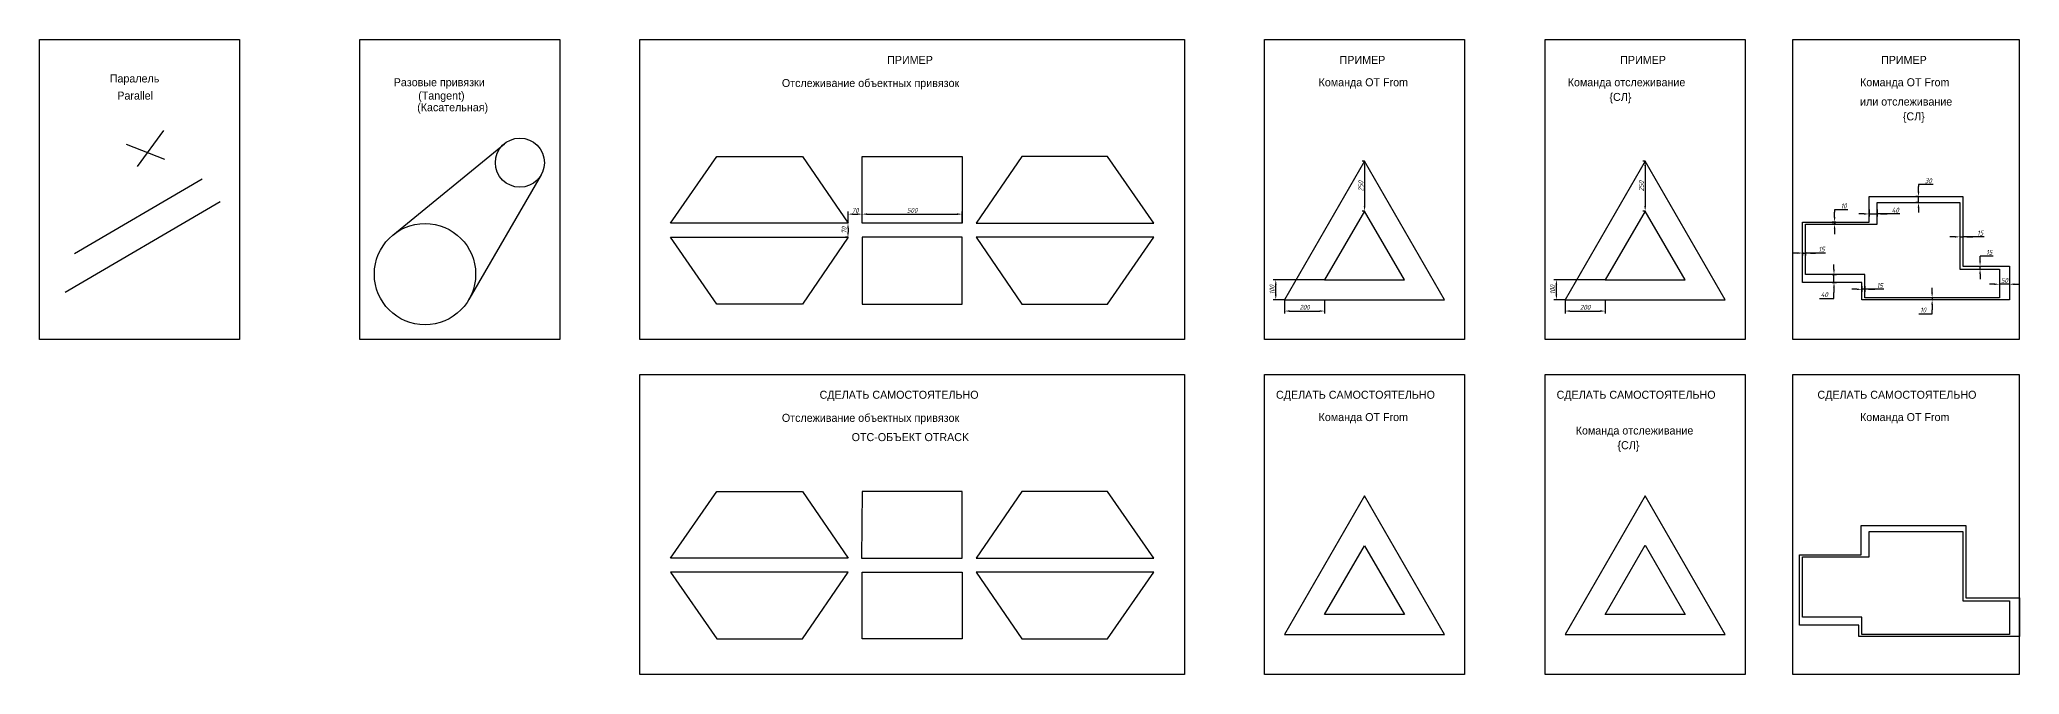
# Model space of a CAD drawing. Header units: millimetres. Extents: x 5728 to 25225, y 9129 to 12303.
# Drawn here: x 15328 to 25225, y 9129 to 12303 of the extents above; entities that cross this region are included whole.
import ezdxf

# ---------------------------------------------------------------- set-up
doc = ezdxf.new("R2010")
doc.units = ezdxf.units.MM
doc.styles.add('ESKD', font='simplex.shx', dxfattribs={"width": 0.8, "oblique": 15})
doc.dimstyles.new('Машиностроительный', dxfattribs={"dimtxt": 2.5, "dimasz": 2.5, "dimexe": 1.25, "dimexo": 0, "dimtad": 1, "dimtoh": 1, "dimzin": 9, "dimtxsty": 'ESKD', "dimcen": 2.5, "dimadec": 0, "dimazin": 0, "dimtfac": 1, "dimtmove": 1, "dimatfit": 3, "dimfxl": 1, "dimarcsym": 0})

# ---------------------------------------------------------------- blocks, each defined once
blk = doc.blocks.new('*D1')
at = {"color": 0, "lineweight": -2, "transparency": 16777216}
for p, q in [((19369.8, 11384.7), (19369.8, 11443)), ((19394.8, 11430.5), (19414.8, 11430.5)), ((19439.8, 11384.7), (19439.8, 11443))]:
    blk.add_line(p, q, dxfattribs=at)
at = {"color": 0, "transparency": 16777216}
for points in [[(19394.8, 11434.7), (19394.8, 11426.4), (19369.8, 11430.5)], [(19414.8, 11434.7), (19414.8, 11426.4), (19439.8, 11430.5)]]:
    blk.add_solid(points, dxfattribs=at)
at = {"layer": 'Defpoints', "color": 0, "transparency": 16777216}
for p in [(19369.8, 11384.7), (19439.8, 11430.5), (19439.8, 11384.7)]:
    blk.add_point(p, dxfattribs=at)
at = {"color": 0, "transparency": 16777216, "insert": (19404.8, 11449.3), "char_height": 25, "attachment_point": 5, "style": 'ESKD'}
blk.add_mtext('70', dxfattribs=at)
blk = doc.blocks.new('*D2')
at = {"color": 0, "lineweight": -2, "transparency": 16777216}
for p, q in [((19439.8, 11384.7), (19439.8, 11443)), ((19464.8, 11430.5), (19914.8, 11430.5)), ((19939.8, 11384.7), (19939.8, 11443))]:
    blk.add_line(p, q, dxfattribs=at)
at = {"color": 0, "transparency": 16777216}
for points in [[(19464.8, 11434.7), (19464.8, 11426.4), (19439.8, 11430.5)], [(19914.8, 11434.7), (19914.8, 11426.4), (19939.8, 11430.5)]]:
    blk.add_solid(points, dxfattribs=at)
at = {"layer": 'Defpoints', "color": 0, "transparency": 16777216}
for p in [(19439.8, 11384.7), (19939.8, 11430.5), (19939.8, 11384.7)]:
    blk.add_point(p, dxfattribs=at)
at = {"color": 0, "transparency": 16777216, "insert": (19689.8, 11449.3), "char_height": 25, "attachment_point": 5, "style": 'ESKD'}
blk.add_mtext('500', dxfattribs=at)
blk = doc.blocks.new('*D3')
at = {"color": 0, "lineweight": -2, "transparency": 16777216}
for p, q in [((19369.3, 11384.7), (19356.8, 11384.7)), ((19369.3, 11314.7), (19356.8, 11314.7)), ((19369.3, 11359.7), (19369.3, 11339.7))]:
    blk.add_line(p, q, dxfattribs=at)
at = {"color": 0, "transparency": 16777216}
for points in [[(19365.1, 11359.7), (19373.5, 11359.7), (19369.3, 11384.7)], [(19365.1, 11339.7), (19373.5, 11339.7), (19369.3, 11314.7)]]:
    blk.add_solid(points, dxfattribs=at)
at = {"layer": 'Defpoints', "color": 0, "transparency": 16777216}
for p in [(19369.3, 11384.7), (19369.3, 11314.7), (19369.3, 11314.7)]:
    blk.add_point(p, dxfattribs=at)
at = {"color": 0, "transparency": 16777216, "insert": (19350.6, 11349.7), "char_height": 25, "attachment_point": 5, "rotation": 90, "style": 'ESKD'}
blk.add_mtext('70', dxfattribs=at)
blk = doc.blocks.new('*D4')
at = {"color": 0, "lineweight": -2, "transparency": 16777216}
for p, q in [((21551.4, 11002.8), (21551.4, 10933.5)), ((21751.4, 11002.8), (21751.4, 10933.5)), ((21576.4, 10946), (21726.4, 10946))]:
    blk.add_line(p, q, dxfattribs=at)
at = {"color": 0, "transparency": 16777216}
for points in [[(21576.4, 10950.2), (21576.4, 10941.8), (21551.4, 10946)], [(21726.4, 10950.2), (21726.4, 10941.8), (21751.4, 10946)]]:
    blk.add_solid(points, dxfattribs=at)
at = {"layer": 'Defpoints', "color": 0, "transparency": 16777216}
for p in [(21551.4, 11002.8), (21751.4, 11002.8), (21751.4, 10946)]:
    blk.add_point(p, dxfattribs=at)
at = {"color": 0, "transparency": 16777216, "insert": (21651.4, 10964.7), "char_height": 25, "attachment_point": 5, "style": 'ESKD'}
blk.add_mtext('200', dxfattribs=at)
blk = doc.blocks.new('*D5')
at = {"color": 0, "lineweight": -2, "transparency": 16777216}
for p, q in [((21751.4, 11102.8), (21495.1, 11102.8)), ((21551.4, 11002.8), (21495.1, 11002.8)), ((21507.6, 11027.8), (21507.6, 11077.8))]:
    blk.add_line(p, q, dxfattribs=at)
at = {"color": 0, "transparency": 16777216}
for points in [[(21503.5, 11077.8), (21511.8, 11077.8), (21507.6, 11102.8)], [(21503.5, 11027.8), (21511.8, 11027.8), (21507.6, 11002.8)]]:
    blk.add_solid(points, dxfattribs=at)
at = {"layer": 'Defpoints', "color": 0, "transparency": 16777216}
for p in [(21507.6, 11102.8), (21751.4, 11102.8), (21551.4, 11002.8)]:
    blk.add_point(p, dxfattribs=at)
at = {"color": 0, "transparency": 16777216, "insert": (21488.9, 11052.8), "char_height": 25, "attachment_point": 5, "rotation": 90, "style": 'ESKD'}
blk.add_mtext('100', dxfattribs=at)
blk = doc.blocks.new('*D6')
at = {"color": 0, "lineweight": -2, "transparency": 16777216}
for p, q in [((21951.4, 11695.6), (21938.9, 11695.6)), ((21951.4, 11670.6), (21951.4, 11470.6)), ((21951.4, 11445.6), (21938.9, 11445.6))]:
    blk.add_line(p, q, dxfattribs=at)
at = {"color": 0, "transparency": 16777216}
for points in [[(21947.3, 11670.6), (21955.6, 11670.6), (21951.4, 11695.6)], [(21947.3, 11470.6), (21955.6, 11470.6), (21951.4, 11445.6)]]:
    blk.add_solid(points, dxfattribs=at)
at = {"layer": 'Defpoints', "color": 0, "transparency": 16777216}
for p in [(21951.4, 11695.6), (21951.4, 11445.6), (21951.4, 11445.6)]:
    blk.add_point(p, dxfattribs=at)
at = {"color": 0, "transparency": 16777216, "insert": (21932.7, 11570.6), "char_height": 25, "attachment_point": 5, "rotation": 90, "style": 'ESKD'}
blk.add_mtext('250', dxfattribs=at)
blk = doc.blocks.new('*D7')
at = {"color": 0, "lineweight": -2, "transparency": 16777216}
for p, q in [((24720.3, 11518), (24707.8, 11518)), ((24720.3, 11488), (24707.8, 11488)), ((24793.4, 11578.7), (24720.3, 11578.7)), ((24720.3, 11578.7), (24720.3, 11568)), ((24720.3, 11543), (24720.3, 11568)), ((24720.3, 11488), (24720.3, 11518)), ((24720.3, 11463), (24720.3, 11438))]:
    blk.add_line(p, q, dxfattribs=at)
at = {"color": 0, "transparency": 16777216}
for points in [[(24716.2, 11543), (24724.5, 11543), (24720.3, 11518)], [(24716.2, 11463), (24724.5, 11463), (24720.3, 11488)]]:
    blk.add_solid(points, dxfattribs=at)
at = {"layer": 'Defpoints', "color": 0, "transparency": 16777216}
for p in [(24720.3, 11518), (24720.3, 11518), (24720.3, 11488)]:
    blk.add_point(p, dxfattribs=at)
at = {"color": 0, "transparency": 16777216, "insert": (24769.4, 11597.5), "char_height": 25, "attachment_point": 5, "style": 'ESKD'}
blk.add_mtext('30', dxfattribs=at)
blk = doc.blocks.new('*D8')
at = {"color": 0, "lineweight": -2, "transparency": 16777216}
for p, q in [((24902.6, 11317), (24877.6, 11317)), ((24927.6, 11321.8), (24927.6, 11304.5)), ((24927.6, 11317), (24942.6, 11317)), ((24927.6, 11317), (24942.6, 11317)), ((24942.6, 11321.8), (24942.6, 11304.5)), ((25049, 11317), (24942.6, 11317)), ((24967.6, 11317), (24992.6, 11317))]:
    blk.add_line(p, q, dxfattribs=at)
at = {"color": 0, "transparency": 16777216}
for points in [[(24902.6, 11321.2), (24902.6, 11312.8), (24927.6, 11317)], [(24967.6, 11321.2), (24967.6, 11312.8), (24942.6, 11317)]]:
    blk.add_solid(points, dxfattribs=at)
at = {"layer": 'Defpoints', "color": 0, "transparency": 16777216}
for p in [(24927.6, 11321.8), (24942.6, 11321.8), (24942.6, 11317)]:
    blk.add_point(p, dxfattribs=at)
at = {"color": 0, "transparency": 16777216, "insert": (25028.4, 11335.7), "char_height": 25, "attachment_point": 5, "style": 'ESKD'}
blk.add_mtext('15', dxfattribs=at)
blk = doc.blocks.new('*D9')
at = {"color": 0, "lineweight": -2, "transparency": 16777216}
for p, q in [((25028.1, 11195.6), (25028.1, 11220.6)), ((25094.2, 11220.6), (25028.1, 11220.6)), ((25026.2, 11170.6), (25040.6, 11170.6)), ((25026.2, 11155.6), (25040.6, 11155.6)), ((25028.1, 11155.6), (25028.1, 11170.6)), ((25028.1, 11130.6), (25028.1, 11105.6))]:
    blk.add_line(p, q, dxfattribs=at)
at = {"color": 0, "transparency": 16777216}
for points in [[(25024, 11195.6), (25032.3, 11195.6), (25028.1, 11170.6)], [(25024, 11130.6), (25032.3, 11130.6), (25028.1, 11155.6)]]:
    blk.add_solid(points, dxfattribs=at)
at = {"layer": 'Defpoints', "color": 0, "transparency": 16777216}
for p in [(25026.2, 11170.6), (25026.2, 11155.6), (25028.1, 11170.6)]:
    blk.add_point(p, dxfattribs=at)
at = {"color": 0, "transparency": 16777216, "insert": (25073.7, 11239.3), "char_height": 25, "attachment_point": 5, "style": 'ESKD'}
blk.add_mtext('15', dxfattribs=at)
blk = doc.blocks.new('*D10')
at = {"color": 0, "lineweight": -2, "transparency": 16777216}
for p, q in [((25174.8, 11086.7), (25174.8, 11067.6)), ((25099.8, 11080.1), (25074.8, 11080.1)), ((25124.8, 11084.2), (25124.8, 11067.6)), ((25174.8, 11080.1), (25124.8, 11080.1)), ((25199.8, 11080.1), (25224.8, 11080.1))]:
    blk.add_line(p, q, dxfattribs=at)
at = {"color": 0, "transparency": 16777216}
for points in [[(25099.8, 11084.3), (25099.8, 11076), (25124.8, 11080.1)], [(25199.8, 11084.3), (25199.8, 11076), (25174.8, 11080.1)]]:
    blk.add_solid(points, dxfattribs=at)
at = {"layer": 'Defpoints', "color": 0, "transparency": 16777216}
for p in [(25174.8, 11086.7), (25124.8, 11084.2), (25124.8, 11080.1)]:
    blk.add_point(p, dxfattribs=at)
at = {"color": 0, "transparency": 16777216, "insert": (25149.8, 11098.9), "char_height": 25, "attachment_point": 5, "style": 'ESKD'}
blk.add_mtext('50', dxfattribs=at)
blk = doc.blocks.new('*D11')
at = {"color": 0, "lineweight": -2, "transparency": 16777216}
for p, q in [((24788.6, 11012.8), (24776.1, 11012.8)), ((24788.6, 11002.8), (24776.1, 11002.8)), ((24788.6, 11037.8), (24788.6, 11062.8)), ((24788.6, 11012.8), (24788.6, 11002.8)), ((24722.8, 10932.5), (24788.6, 10932.5)), ((24788.6, 10977.8), (24788.6, 10952.8)), ((24788.6, 10932.5), (24788.6, 10952.8))]:
    blk.add_line(p, q, dxfattribs=at)
at = {"color": 0, "transparency": 16777216}
for points in [[(24784.4, 11037.8), (24792.7, 11037.8), (24788.6, 11012.8)], [(24784.4, 10977.8), (24792.7, 10977.8), (24788.6, 11002.8)]]:
    blk.add_solid(points, dxfattribs=at)
at = {"layer": 'Defpoints', "color": 0, "transparency": 16777216}
for p in [(24788.6, 11012.8), (24788.6, 11002.8), (24788.6, 11002.8)]:
    blk.add_point(p, dxfattribs=at)
at = {"color": 0, "transparency": 16777216, "insert": (24743.2, 10951.2), "char_height": 25, "attachment_point": 5, "style": 'ESKD'}
blk.add_mtext('10', dxfattribs=at)
blk = doc.blocks.new('*D12')
at = {"color": 0, "lineweight": -2, "transparency": 16777216}
for p, q in [((24412.3, 11054.9), (24387.3, 11054.9)), ((24437.3, 11071.1), (24437.3, 11042.4)), ((24452.3, 11054.9), (24437.3, 11054.9)), ((24452.3, 11054.9), (24437.3, 11054.9)), ((24452.3, 11071.1), (24452.3, 11042.4)), ((24547.1, 11054.9), (24452.3, 11054.9)), ((24477.3, 11054.9), (24502.3, 11054.9))]:
    blk.add_line(p, q, dxfattribs=at)
at = {"color": 0, "transparency": 16777216}
for points in [[(24412.3, 11059), (24412.3, 11050.7), (24437.3, 11054.9)], [(24477.3, 11059), (24477.3, 11050.7), (24452.3, 11054.9)]]:
    blk.add_solid(points, dxfattribs=at)
at = {"layer": 'Defpoints', "color": 0, "transparency": 16777216}
for p in [(24437.3, 11071.1), (24437.3, 11054.9), (24452.3, 11071.1)]:
    blk.add_point(p, dxfattribs=at)
at = {"color": 0, "transparency": 16777216, "insert": (24526.6, 11073.6), "char_height": 25, "attachment_point": 5, "style": 'ESKD'}
blk.add_mtext('15', dxfattribs=at)
blk = doc.blocks.new('*D13')
at = {"color": 0, "lineweight": -2, "transparency": 16777216}
for p, q in [((24289.3, 11129.5), (24310.4, 11129.5)), ((24289.3, 11089.5), (24310.4, 11089.5)), ((24297.9, 11154.5), (24297.9, 11179.5)), ((24297.9, 11089.5), (24297.9, 11129.5)), ((24225.8, 11009.3), (24297.9, 11009.3)), ((24297.9, 11064.5), (24297.9, 11039.5)), ((24297.9, 11009.3), (24297.9, 11039.5))]:
    blk.add_line(p, q, dxfattribs=at)
at = {"color": 0, "transparency": 16777216}
for points in [[(24293.7, 11154.5), (24302.1, 11154.5), (24297.9, 11129.5)], [(24293.7, 11064.5), (24302.1, 11064.5), (24297.9, 11089.5)]]:
    blk.add_solid(points, dxfattribs=at)
at = {"layer": 'Defpoints', "color": 0, "transparency": 16777216}
for p in [(24289.3, 11129.5), (24289.3, 11089.5), (24297.9, 11129.5)]:
    blk.add_point(p, dxfattribs=at)
at = {"color": 0, "transparency": 16777216, "insert": (24249.3, 11028), "char_height": 25, "attachment_point": 5, "style": 'ESKD'}
blk.add_mtext('40', dxfattribs=at)
blk = doc.blocks.new('*D14')
at = {"color": 0, "lineweight": -2, "transparency": 16777216}
for p, q in [((24116.3, 11236), (24091.3, 11236)), ((24141.3, 11240), (24141.3, 11223.5)), ((24141.3, 11236), (24156.3, 11236)), ((24141.3, 11236), (24156.3, 11236)), ((24156.3, 11240), (24156.3, 11223.5)), ((24255.9, 11236), (24156.3, 11236)), ((24181.3, 11236), (24206.3, 11236))]:
    blk.add_line(p, q, dxfattribs=at)
at = {"color": 0, "transparency": 16777216}
for points in [[(24116.3, 11240.2), (24116.3, 11231.8), (24141.3, 11236)], [(24181.3, 11240.2), (24181.3, 11231.8), (24156.3, 11236)]]:
    blk.add_solid(points, dxfattribs=at)
at = {"layer": 'Defpoints', "color": 0, "transparency": 16777216}
for p in [(24141.3, 11240), (24156.3, 11240), (24156.3, 11236)]:
    blk.add_point(p, dxfattribs=at)
at = {"color": 0, "transparency": 16777216, "insert": (24235.4, 11254.8), "char_height": 25, "attachment_point": 5, "style": 'ESKD'}
blk.add_mtext('15', dxfattribs=at)
blk = doc.blocks.new('*D15')
at = {"color": 0, "lineweight": -2, "transparency": 16777216}
for p, q in [((24307.2, 11390.5), (24288.5, 11390.5)), ((24366.8, 11452.9), (24301, 11452.9)), ((24301, 11452.9), (24301, 11440.5)), ((24301, 11415.5), (24301, 11440.5)), ((24301, 11390.5), (24301, 11380.5)), ((24307.2, 11380.5), (24288.5, 11380.5)), ((24301, 11355.5), (24301, 11330.5))]:
    blk.add_line(p, q, dxfattribs=at)
at = {"color": 0, "transparency": 16777216}
for points in [[(24296.8, 11415.5), (24305.2, 11415.5), (24301, 11390.5)], [(24296.8, 11355.5), (24305.2, 11355.5), (24301, 11380.5)]]:
    blk.add_solid(points, dxfattribs=at)
at = {"layer": 'Defpoints', "color": 0, "transparency": 16777216}
for p in [(24307.2, 11390.5), (24301, 11380.5), (24307.2, 11380.5)]:
    blk.add_point(p, dxfattribs=at)
at = {"color": 0, "transparency": 16777216, "insert": (24346.4, 11471.6), "char_height": 25, "attachment_point": 5, "style": 'ESKD'}
blk.add_mtext('10', dxfattribs=at)
blk = doc.blocks.new('*D16')
at = {"color": 0, "lineweight": -2, "transparency": 16777216}
for p, q in [((24448, 11431.6), (24423, 11431.6)), ((24473, 11454.2), (24473, 11419.1)), ((24473, 11431.6), (24513, 11431.6)), ((24473, 11431.6), (24513, 11431.6)), ((24513, 11454.2), (24513, 11419.1)), ((24627.6, 11431.6), (24513, 11431.6)), ((24538, 11431.6), (24563, 11431.6))]:
    blk.add_line(p, q, dxfattribs=at)
at = {"color": 0, "transparency": 16777216}
for points in [[(24448, 11435.8), (24448, 11427.4), (24473, 11431.6)], [(24538, 11435.8), (24538, 11427.4), (24513, 11431.6)]]:
    blk.add_solid(points, dxfattribs=at)
at = {"layer": 'Defpoints', "color": 0, "transparency": 16777216}
for p in [(24473, 11454.2), (24513, 11454.2), (24513, 11431.6)]:
    blk.add_point(p, dxfattribs=at)
at = {"color": 0, "transparency": 16777216, "insert": (24604.1, 11450.4), "char_height": 25, "attachment_point": 5, "style": 'ESKD'}
blk.add_mtext('40', dxfattribs=at)
blk = doc.blocks.new('*D17')
at = {"color": 0, "lineweight": -2, "transparency": 16777216}
for p, q in [((22954.1, 11002.8), (22954.1, 10933.5)), ((23154.1, 11002.8), (23154.1, 10933.5)), ((22979.1, 10946), (23129.1, 10946))]:
    blk.add_line(p, q, dxfattribs=at)
at = {"color": 0, "transparency": 16777216}
for points in [[(22979.1, 10950.2), (22979.1, 10941.8), (22954.1, 10946)], [(23129.1, 10950.2), (23129.1, 10941.8), (23154.1, 10946)]]:
    blk.add_solid(points, dxfattribs=at)
at = {"layer": 'Defpoints', "color": 0, "transparency": 16777216}
for p in [(22954.1, 11002.8), (23154.1, 11002.8), (23154.1, 10946)]:
    blk.add_point(p, dxfattribs=at)
at = {"color": 0, "transparency": 16777216, "insert": (23054.1, 10964.7), "char_height": 25, "attachment_point": 5, "style": 'ESKD'}
blk.add_mtext('200', dxfattribs=at)
blk = doc.blocks.new('*D18')
at = {"color": 0, "lineweight": -2, "transparency": 16777216}
for p, q in [((23154.1, 11102.8), (22897.8, 11102.8)), ((22954.1, 11002.8), (22897.8, 11002.8)), ((22910.3, 11027.8), (22910.3, 11077.8))]:
    blk.add_line(p, q, dxfattribs=at)
at = {"color": 0, "transparency": 16777216}
for points in [[(22906.2, 11077.8), (22914.5, 11077.8), (22910.3, 11102.8)], [(22906.2, 11027.8), (22914.5, 11027.8), (22910.3, 11002.8)]]:
    blk.add_solid(points, dxfattribs=at)
at = {"layer": 'Defpoints', "color": 0, "transparency": 16777216}
for p in [(22910.3, 11102.8), (23154.1, 11102.8), (22954.1, 11002.8)]:
    blk.add_point(p, dxfattribs=at)
at = {"color": 0, "transparency": 16777216, "insert": (22891.6, 11052.8), "char_height": 25, "attachment_point": 5, "rotation": 90, "style": 'ESKD'}
blk.add_mtext('100', dxfattribs=at)
blk = doc.blocks.new('*D19')
at = {"color": 0, "lineweight": -2, "transparency": 16777216}
for p, q in [((23354.1, 11695.6), (23341.6, 11695.6)), ((23354.1, 11670.6), (23354.1, 11470.6)), ((23354.1, 11445.6), (23341.6, 11445.6))]:
    blk.add_line(p, q, dxfattribs=at)
at = {"color": 0, "transparency": 16777216}
for points in [[(23349.9, 11670.6), (23358.3, 11670.6), (23354.1, 11695.6)], [(23349.9, 11470.6), (23358.3, 11470.6), (23354.1, 11445.6)]]:
    blk.add_solid(points, dxfattribs=at)
at = {"layer": 'Defpoints', "color": 0, "transparency": 16777216}
for p in [(23354.1, 11695.6), (23354.1, 11445.6), (23354.1, 11445.6)]:
    blk.add_point(p, dxfattribs=at)
at = {"color": 0, "transparency": 16777216, "insert": (23335.4, 11570.6), "char_height": 25, "attachment_point": 5, "rotation": 90, "style": 'ESKD'}
blk.add_mtext('250', dxfattribs=at)

msp = doc.modelspace()

# ---------------------------------------------------------------- linework, layer by layer
at = {"color": 2}
for p, q in [((15760.593, 11779.843), (15953.386, 11705.277)), ((15947.167, 11848.194), (15816.565, 11667.994)), ((15455.857, 11040.401), (16231.025, 11494.008)), ((19439.805, 11314.651), (19439.805, 10980.703)), ((19939.805, 11314.651), (19439.805, 11314.651)), ((19939.805, 10980.703), (19939.805, 11314.651)), ((19439.805, 10980.703), (19939.805, 10980.703))]:
    msp.add_line(p, q, dxfattribs=at)
for p, q in [((17094.263, 11326.261), (17651.405, 11782.827)), ((15502.597, 11234.004), (16141.029, 11607.597)), ((17835.315, 11626.313), (17473.72, 11003.329)), ((19439.805, 10044.404), (19436.52, 9710.456)), ((19939.805, 10044.404), (19439.805, 10044.404)), ((19939.805, 9710.456), (19939.805, 10044.404)), ((20237.424, 10044.404), (20009.805, 9710.456)), ((20666.075, 10044.404), (20237.424, 10044.404)), ((20897.957, 9710.456), (20666.075, 10044.404)), ((24433.044, 9726.277), (24433.044, 9873.816)), ((24433.044, 9873.816), (24957.602, 9873.816)), ((24957.602, 9873.816), (24957.602, 9511.404)), ((19436.52, 9710.456), (19939.805, 9710.456)), ((20009.805, 9710.456), (20897.957, 9710.456)), ((21751.42, 9428.556), (21951.42, 9771.376)), ((21951.42, 9771.376), (22151.42, 9428.556)), ((23154.105, 9428.556), (23354.105, 9774.966)), ((23354.105, 9774.966), (23554.105, 9428.556)), ((24126.291, 9375.283), (24126.291, 9726.277)), ((24126.291, 9726.277), (24433.044, 9726.277)), ((19369.805, 9640.456), (18481.652, 9640.456)), ((18481.652, 9640.456), (18713.535, 9306.508)), ((19142.186, 9306.508), (19369.805, 9640.456)), ((19439.805, 9640.456), (19939.805, 9640.456)), ((19439.805, 9306.508), (19439.805, 9640.456)), ((19939.805, 9640.456), (19939.805, 9306.508)), ((24957.602, 9511.404), (25224.829, 9511.404)), ((25224.829, 9511.404), (25224.829, 9318.556)), ((22151.42, 9428.556), (21751.42, 9428.556)), ((23554.105, 9428.556), (23154.105, 9428.556)), ((18713.535, 9306.508), (19142.186, 9306.508)), ((19939.805, 9306.508), (19439.805, 9306.508)), ((24422.317, 9375.283), (24126.291, 9375.283)), ((24422.317, 9318.556), (24422.317, 9375.283)), ((25224.829, 9318.556), (24422.317, 9318.556))]:
    msp.add_line(p, q)
at = {"color": 3}
for points in [[(15328.19, 12303.377), (16328.19, 12303.377), (16328.19, 10803.377), (15328.19, 10803.377)], [(16928.19, 12303.377), (17928.19, 12303.377), (17928.19, 10803.377), (16928.19, 10803.377)], [(18328.19, 12303.377), (21051.42, 12303.377), (21051.42, 10803.377), (18328.19, 10803.377)], [(21451.42, 12303.377), (22451.42, 12303.377), (22451.42, 10803.377), (21451.42, 10803.377)], [(22854.105, 12303.377), (23854.105, 12303.377), (23854.105, 10803.377), (22854.105, 10803.377)], [(24092.076, 12303.377), (25224.045, 12303.377), (25224.045, 10803.377), (24092.076, 10803.377)], [(18328.19, 10629.183), (21051.42, 10629.183), (21051.42, 9129.183), (18328.19, 9129.183)], [(21451.42, 10629.183), (22451.42, 10629.183), (22451.42, 9129.183), (21451.42, 9129.183)], [(22854.105, 10629.183), (23854.105, 10629.183), (23854.105, 9129.183), (22854.105, 9129.183)], [(24092.076, 10629.183), (25224.045, 10629.183), (25224.045, 9129.183), (24092.076, 9129.183)]]:
    msp.add_lwpolyline(points, close=True, dxfattribs=at)
at = {"color": 2}
for points in [[(18713.535, 11718.598), (19142.186, 11718.598), (19369.805, 11384.651), (18481.652, 11384.651)], [(20666.075, 11718.598), (20237.424, 11718.598), (20009.805, 11384.651), (20897.957, 11384.651)], [(21551.42, 11002.75), (22351.42, 11002.75), (21951.42, 11695.571)], [(22954.105, 11002.75), (23754.105, 11002.75), (23354.105, 11695.571)], [(18713.535, 10044.404), (19142.186, 10044.404), (19369.805, 9710.456), (18481.652, 9710.456)], [(21551.42, 9328.556), (22351.42, 9328.556), (21951.42, 10021.376)], [(22954.105, 9328.556), (23754.105, 9328.556), (23354.105, 10021.376)]]:
    msp.add_lwpolyline(points, close=True, dxfattribs=at)
for points in [[(19439.805, 11718.598), (19939.805, 11718.598), (19939.805, 11384.651), (19439.805, 11384.651), (19439.805, 11718.598)], [(24141.291, 11089.477), (24141.291, 11390.471), (24473.044, 11390.471), (24473.044, 11518.011), (24942.602, 11518.011), (24942.602, 11170.598), (25174.829, 11170.598), (25174.829, 11002.75), (24437.317, 11002.75), (24437.317, 11089.477), (24141.291, 11089.477)], [(24156.291, 11380.471), (24513.044, 11380.471), (24513.044, 11488.011), (24927.602, 11488.011), (24927.602, 11155.598), (25124.829, 11155.598), (25124.829, 11012.75), (24452.317, 11012.75), (24452.317, 11129.477), (24156.291, 11129.477), (24156.291, 11380.471)], [(21951.42, 11445.571), (21751.42, 11102.75), (22151.42, 11102.75), (21951.42, 11445.571)], [(23354.105, 11445.571), (23154.105, 11102.75), (23554.105, 11102.75), (23354.105, 11445.571)], [(18713.535, 10980.703), (18481.652, 11314.651), (19369.805, 11314.651), (19142.186, 10980.703), (18713.535, 10980.703)], [(20666.075, 10980.703), (20897.957, 11314.651), (20009.805, 11314.651), (20237.424, 10980.703), (20666.075, 10980.703)], [(24141.291, 9415.283), (24141.291, 9716.277), (24473.044, 9716.277), (24473.044, 9843.816), (24942.602, 9843.816), (24942.602, 9496.404), (25174.829, 9496.404), (25174.829, 9328.556), (24437.317, 9328.556), (24437.317, 9415.283), (24141.291, 9415.283)], [(20666.075, 9306.508), (20897.957, 9640.456), (20009.805, 9640.456), (20237.424, 9306.508), (20666.075, 9306.508)]]:
    msp.add_lwpolyline(points, dxfattribs=at)
for centre, radius in [((17729.185, 11687.914), 122.712), ((17254.744, 11130.428), 253.189)]:
    msp.add_circle(centre, radius, dxfattribs=at)

# ---------------------------------------------------------------- texts
for s, p in [('ПРИМЕР', (19565.09, 12181.686)), ('ПРИМЕР', (21826.705, 12181.686)), ('ПРИМЕР', (23229.391, 12181.686)), ('ПРИМЕР', (24533.346, 12181.686)), ('СДЕЛАТЬ САМОСТОЯТЕЛЬНО', (19227.197, 10507.491)), ('СДЕЛАТЬ САМОСТОЯТЕЛЬНО', (21508.683, 10507.491)), ('СДЕЛАТЬ САМОСТОЯТЕЛЬНО', (22911.369, 10507.491)), ('СДЕЛАТЬ САМОСТОЯТЕЛЬНО', (24215.324, 10507.491))]:
    msp.add_text(s, height=40, dxfattribs=at).set_placement(p)
at = {"color": 1}
for s, p in [('Паралель', (15679.068, 12089.036)), ('Разовые привязки', (17098.41, 12070.047)), ('Отслеживание объектных привязок', (19038.751, 12066.219)), ('Команда ОТ From ', (21721.758, 12070.047)), ('Команда отслеживание', (22967.171, 12070.047)), ('Команда ОТ From', (24428.398, 12070.047)), ('Parallel', (15716.734, 12003.377)), ('(Касательная)', (17215.713, 11945.052)), (' (Tangent)', (17205.982, 12003.377)), ('{СЛ}', (23175.706, 11996.626)), ('или отслеживание', (24428.398, 11973.411)), ('{СЛ}', (24642.368, 11899.485)), ('Отслеживание объектных привязок', (19038.751, 10392.024)), ('Команда ОТ From', (21721.758, 10395.853)), ('Команда ОТ From', (24428.398, 10395.853)), ('ОТС-ОБЪЕКТ OTRACK', (19387.537, 10295.708)), ('Команда отслеживание', (23007.145, 10328.738)), ('{СЛ}', (23215.68, 10255.317))]:
    msp.add_text(s, height=40, dxfattribs=at).set_placement(p)

# ---------------------------------------------------------------- dimensions: what is measured, and where the dimension line sits
for base, p1, p2, picture, middle in [((21951.42, 11445.571), (21951.42, 11695.571), (21951.42, 11445.571), '*D6', (21932.67, 11570.571)), ((23354.105, 11445.571), (23354.105, 11695.571), (23354.105, 11445.571), '*D19', (23335.355, 11570.571)), ((19369.304, 11314.651), (19369.304, 11384.651), (19369.304, 11314.651), '*D3', (19350.554, 11349.651)), ((21507.639, 11102.75), (21551.42, 11002.75), (21751.42, 11102.75), '*D5', (21488.889, 11052.75)), ((22910.324, 11102.75), (22954.105, 11002.75), (23154.105, 11102.75), '*D18', (22891.574, 11052.75))]:
    dim = msp.add_linear_dim(base=base, p1=p1, p2=p2, angle=90, dimstyle='Машиностроительный', override={"dimscale": 0, "dimtix": 0, "dimtofl": 1, "dimtmove": 1, "dimatfit": 3})
    dim.commit()
    dim.dimension.update_dxf_attribs({"geometry": picture, "text_midpoint": middle})
for base, p1, p2, picture, middle in [((24720.323, 11518.011), (24720.323, 11488.011), (24720.323, 11518.011), '*D7', (24724.008, 11578.749)), ((24300.989, 11380.471), (24307.168, 11390.471), (24307.168, 11380.471), '*D15', (24300.989, 11452.882)), ((25028.128, 11170.598), (25026.216, 11155.598), (25026.216, 11170.598), '*D9', (25028.128, 11220.598)), ((24297.884, 11129.477), (24289.304, 11089.477), (24289.304, 11129.477), '*D13', (24273.32, 11009.278)), ((24788.573, 11002.75), (24788.573, 11012.75), (24788.573, 11002.75), '*D11', (24773.778, 10932.474))]:
    dim = msp.add_linear_dim(base=base, p1=p1, p2=p2, angle=90, dimstyle='Машиностроительный', override={"dimscale": 0, "dimtix": 0, "dimtofl": 1, "dimtmove": 1, "dimatfit": 3})
    dim.commit()
    dim.dimension.update_dxf_attribs({"geometry": picture, "text_midpoint": middle, "dimtype": 160})
for base, p1, p2, picture, middle in [((19439.805, 11430.548), (19369.805, 11384.651), (19439.805, 11384.651), '*D1', (19404.805, 11449.298)), ((19939.805, 11430.548), (19439.805, 11384.651), (19939.805, 11384.651), '*D2', (19689.805, 11449.298)), ((25124.829, 11080.118), (25174.829, 11086.674), (25124.829, 11084.174), '*D10', (25149.829, 11098.868)), ((21751.42, 10945.991), (21551.42, 11002.75), (21751.42, 11002.75), '*D4', (21651.42, 10964.741)), ((23154.105, 10945.991), (22954.105, 11002.75), (23154.105, 11002.75), '*D17', (23054.105, 10964.741))]:
    dim = msp.add_linear_dim(base=base, p1=p1, p2=p2, dimstyle='Машиностроительный', override={"dimscale": 0, "dimtix": 0, "dimtofl": 1, "dimtmove": 1, "dimatfit": 3})
    dim.commit()
    dim.dimension.update_dxf_attribs({"geometry": picture, "text_midpoint": middle})
for base, p1, p2, picture, middle in [((24513.044, 11431.612), (24473.044, 11454.241), (24513.044, 11454.241), '*D16', (24604.064, 11433.66)), ((24942.602, 11316.984), (24927.602, 11321.805), (24942.602, 11321.805), '*D8', (25028.432, 11319.026)), ((24156.291, 11236.012), (24141.291, 11239.974), (24156.291, 11239.974), '*D14', (24235.388, 11221.686)), ((24437.317, 11054.868), (24452.317, 11071.114), (24437.317, 11071.114), '*D12', (24526.558, 11053.134))]:
    dim = msp.add_linear_dim(base=base, p1=p1, p2=p2, dimstyle='Машиностроительный', override={"dimscale": 0, "dimtix": 0, "dimtofl": 1, "dimtmove": 1, "dimatfit": 3})
    dim.commit()
    dim.dimension.update_dxf_attribs({"geometry": picture, "text_midpoint": middle, "dimtype": 160})

doc.saveas('drawing.dxf')
